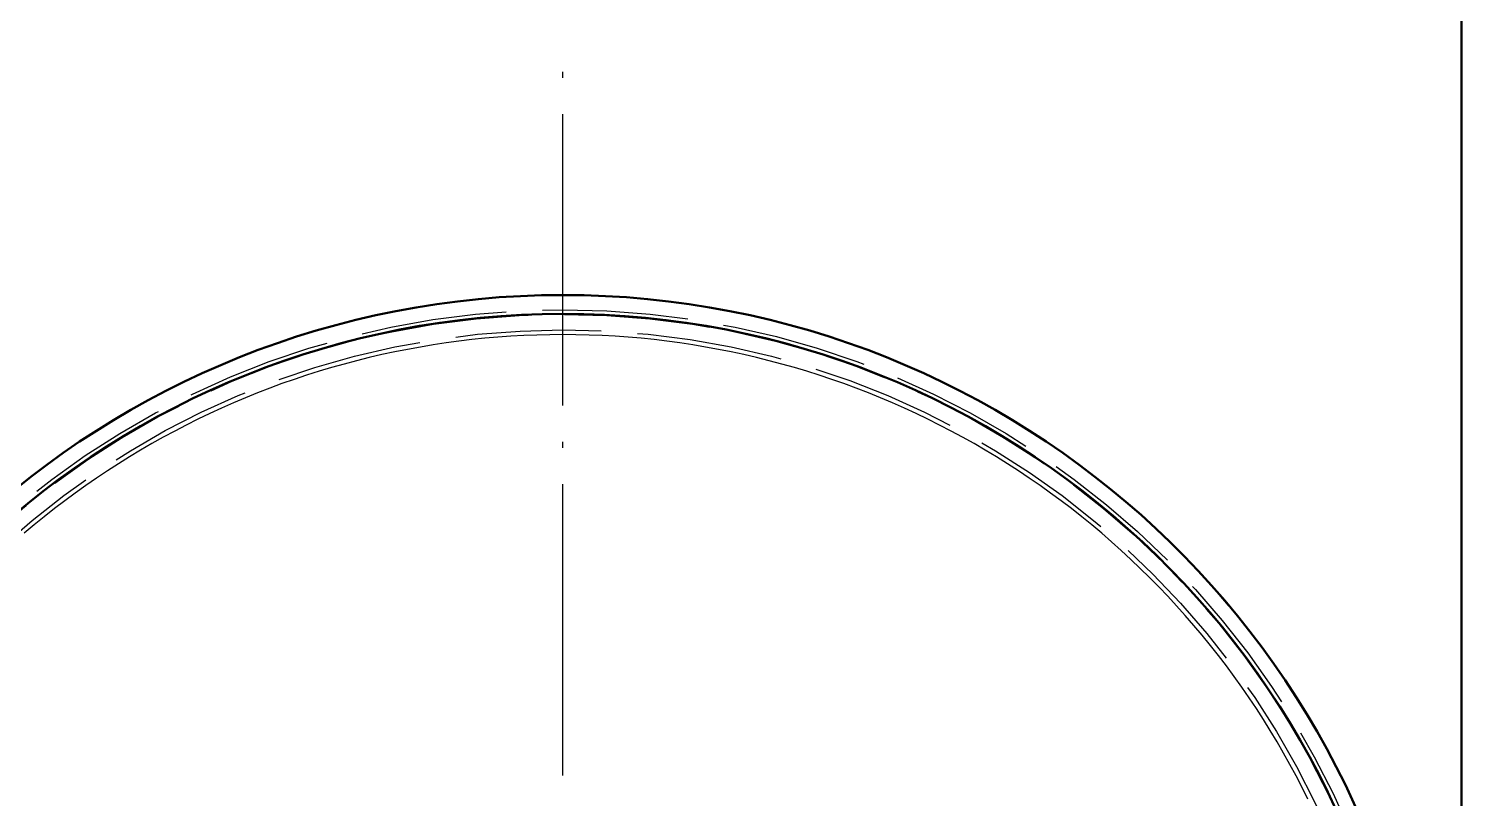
# Model space of a CAD drawing. Header units: millimetres. Extents: x 0 to 594, y 0 to 420.
# Drawn here: x 81.75 to 111.25, y 185.13 to 200.99 of the extents above; entities that cross this region are included whole.
import ezdxf

# ---------------------------------------------------------------- set-up
doc = ezdxf.new("R2010")
doc.units = ezdxf.units.MM
doc.linetypes.add('ISO02-TRAZOS', pattern=[3.75, 3, -0.75])
doc.linetypes.add('ISO04-TRAZO-PUNTO', pattern=[7.625, 6, -0.75, 0.125, -0.75])
for name, color, linetype, lineweight in [('01-VISIBLE', 7, 'CONTINUOUS', 50), ('02-OCULTA', 4, 'ISO02-TRAZOS', 25), ('03-EJE', 1, 'ISO04-TRAZO-PUNTO', 25)]:
    doc.layers.add(name, color=color, linetype=linetype, lineweight=lineweight)

msp = doc.modelspace()

# ---------------------------------------------------------------- linework, layer by layer
at = {"layer": '01-VISIBLE'}
msp.add_line((111.25, 178.85), (111.25, 210.23), dxfattribs=at)
for radius, start, end in [(17.9, 4.0044, 175.9956), (17.9, 4.0044, 175.9956), (17.51, 4.0937, 175.9063)]:
    msp.add_arc((92.75, 177.6), radius, start, end, dxfattribs=at)
at = {"layer": '02-OCULTA'}
msp.add_line((111.25, 178.85), (111.25, 212), dxfattribs=at)
msp.add_line((111.25, 178.85), (111.25, 212), dxfattribs=at)
msp.add_line((111.25, 178.85), (111.25, 212), dxfattribs=at)
msp.add_lwpolyline([(108.092, 185.116), (107.972, 185.356), (107.848, 185.594), (107.721, 185.83), (107.589, 186.064), (107.455, 186.296), (107.316, 186.526), (107.174, 186.754), (107.029, 186.979), (106.88, 187.203), (106.727, 187.423), (106.571, 187.642), (106.412, 187.858), (106.249, 188.071), (106.083, 188.282), (105.914, 188.49), (105.741, 188.695), (105.565, 188.898), (105.386, 189.098), (105.204, 189.295), (105.019, 189.489), (104.83, 189.68), (104.639, 189.869), (104.445, 190.054), (104.248, 190.236), (104.048, 190.415), (103.845, 190.591), (103.64, 190.764), (103.432, 190.933), (103.221, 191.099), (103.008, 191.262), (102.792, 191.421), (102.574, 191.577), (102.353, 191.73), (102.13, 191.879), (101.904, 192.025), (101.677, 192.167), (101.447, 192.305), (101.215, 192.44), (100.98, 192.571), (100.744, 192.698), (100.506, 192.822), (100.266, 192.942), (100.024, 193.058), (99.78, 193.17), (99.535, 193.279), (99.288, 193.384), (99.039, 193.484), (98.789, 193.581), (98.537, 193.674), (98.284, 193.763), (98.029, 193.848), (97.773, 193.929), (97.516, 194.006), (97.258, 194.078), (96.999, 194.147), (96.738, 194.212), (96.477, 194.272), (96.214, 194.329), (95.951, 194.381), (95.687, 194.429), (95.423, 194.473), (95.157, 194.513), (94.891, 194.549), (94.625, 194.581), (94.358, 194.608), (94.09, 194.631), (93.823, 194.65), (93.555, 194.665), (93.287, 194.675), (93.018, 194.682), (92.75, 194.684), (92.482, 194.682), (92.213, 194.675), (91.945, 194.665), (91.677, 194.65), (91.41, 194.631), (91.142, 194.608), (90.875, 194.581), (90.609, 194.549), (90.343, 194.513), (90.077, 194.473), (89.813, 194.429), (89.549, 194.381), (89.286, 194.329), (89.023, 194.272), (88.762, 194.212), (88.501, 194.147), (88.242, 194.078), (87.984, 194.006), (87.727, 193.929), (87.471, 193.848), (87.216, 193.763), (86.963, 193.674), (86.711, 193.581), (86.461, 193.484), (86.212, 193.384), (85.965, 193.279), (85.72, 193.17), (85.476, 193.058), (85.234, 192.942), (84.994, 192.822), (84.756, 192.698), (84.52, 192.571), (84.285, 192.44), (84.053, 192.305), (83.823, 192.167), (83.596, 192.025), (83.37, 191.879), (83.147, 191.73), (82.926, 191.578), (82.708, 191.421), (82.492, 191.262), (82.279, 191.099), (82.068, 190.933), (81.86, 190.764), (81.655, 190.591)], dxfattribs=at)
msp.add_lwpolyline([(108.092, 185.116), (107.972, 185.356), (107.848, 185.594), (107.721, 185.83), (107.589, 186.064), (107.455, 186.296), (107.316, 186.526), (107.174, 186.754), (107.029, 186.979), (106.88, 187.203), (106.727, 187.423), (106.571, 187.642), (106.412, 187.858), (106.249, 188.071), (106.083, 188.282), (105.914, 188.49), (105.741, 188.695), (105.565, 188.898), (105.386, 189.098), (105.204, 189.295), (105.019, 189.489), (104.83, 189.68), (104.639, 189.869), (104.445, 190.054), (104.248, 190.236), (104.048, 190.415), (103.845, 190.591), (103.64, 190.764), (103.432, 190.933), (103.221, 191.099), (103.008, 191.262), (102.792, 191.421), (102.574, 191.577), (102.353, 191.73), (102.13, 191.879), (101.904, 192.025), (101.677, 192.167), (101.447, 192.305), (101.215, 192.44), (100.98, 192.571), (100.744, 192.698), (100.506, 192.822), (100.266, 192.942), (100.024, 193.058), (99.78, 193.17), (99.535, 193.279), (99.288, 193.384), (99.039, 193.484), (98.789, 193.581), (98.537, 193.674), (98.284, 193.763), (98.029, 193.848), (97.773, 193.929), (97.516, 194.006), (97.258, 194.078), (96.999, 194.147), (96.738, 194.212), (96.477, 194.272), (96.214, 194.329), (95.951, 194.381), (95.687, 194.429), (95.423, 194.473), (95.157, 194.513), (94.891, 194.549), (94.625, 194.581), (94.358, 194.608), (94.09, 194.631), (93.823, 194.65), (93.555, 194.665), (93.287, 194.675), (93.018, 194.682), (92.75, 194.684), (92.482, 194.682), (92.213, 194.675), (91.945, 194.665), (91.677, 194.65), (91.41, 194.631), (91.142, 194.608), (90.875, 194.581), (90.609, 194.549), (90.343, 194.513), (90.077, 194.473), (89.813, 194.429), (89.549, 194.381), (89.286, 194.329), (89.023, 194.272), (88.762, 194.212), (88.501, 194.147), (88.242, 194.078), (87.984, 194.006), (87.727, 193.929), (87.471, 193.848), (87.216, 193.763), (86.963, 193.674), (86.711, 193.581), (86.461, 193.484), (86.212, 193.384), (85.965, 193.279), (85.72, 193.17), (85.476, 193.058), (85.234, 192.942), (84.994, 192.822), (84.756, 192.698), (84.52, 192.571), (84.285, 192.44), (84.053, 192.305), (83.823, 192.167), (83.596, 192.025), (83.37, 191.879), (83.147, 191.73), (82.926, 191.578), (82.708, 191.421), (82.492, 191.262), (82.279, 191.099), (82.068, 190.933), (81.86, 190.764), (81.655, 190.591)], dxfattribs=at)
for radius in [17.596, 17.596, 17.5, 17.5, 17.5, 17.5, 17.18, 17.18, 17.18, 17.18]:
    msp.add_circle((92.75, 177.6), radius, dxfattribs=at)
for radius, start, end in [(17.9, 4.0044, 175.9956), (17.9, 4.0044, 175.9956), (17.51, 4.0937, 175.9063), (17.51, 4.0937, 175.9063), (17.51, 4.0937, 175.9063)]:
    msp.add_arc((92.75, 177.6), radius, start, end, dxfattribs=at)
at = {"layer": '03-EJE'}
msp.add_line((92.75, 155.1), (92.75, 200.1), dxfattribs=at)

doc.saveas('drawing.dxf')
